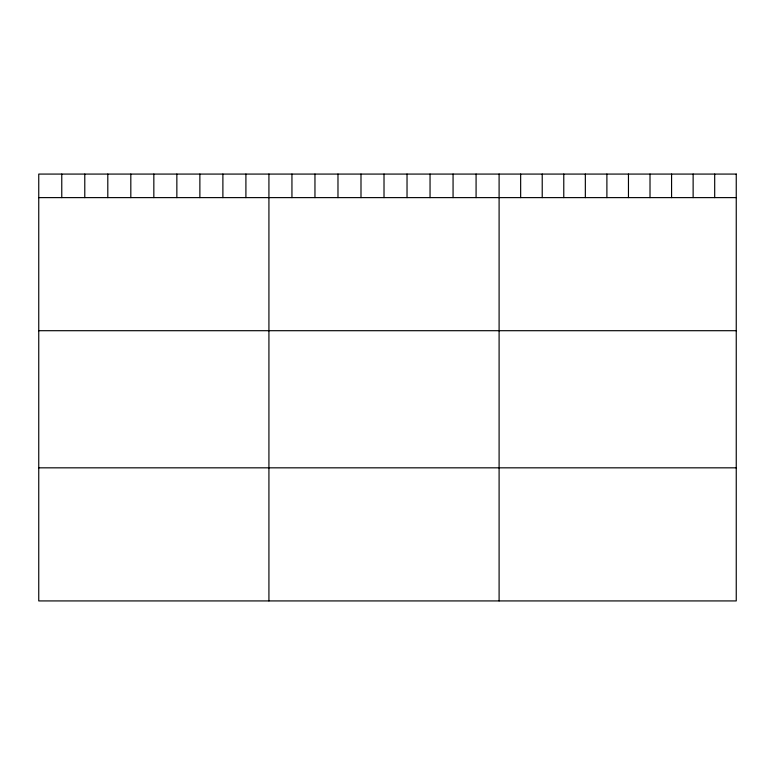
<?xml version="1.0" encoding="UTF-8"?>
<svg xmlns="http://www.w3.org/2000/svg" width="775" height="775" viewBox="0 0 775 775"><rect width="100%" height="100%" fill="white"/><g stroke="black" fill="none" stroke-linecap="round" stroke-linejoin="round"><path stroke-width="1.16" d="M38.75 197.615L736.25 197.615M38.75 330.702L736.25 330.702M38.75 467.829L736.25 467.829M714.695 174.075L714.695 197.615M693.131 174.075L693.131 197.615M671.576 174.075L671.576 197.615M650.012 174.075L650.012 197.615M628.457 174.075L628.457 197.615M606.893 174.075L606.893 197.615M585.338 174.075L585.338 197.615M563.774 174.075L563.774 197.615M542.219 174.075L542.219 197.615M520.655 174.075L520.655 197.615M499.1 174.075L499.1 600.925M476.082 174.075L476.082 197.615M453.065 174.075L453.065 197.615M430.048 174.075L430.048 197.615M407.03 174.075L407.03 197.615M384.012 174.075L384.012 197.615M360.995 174.075L360.995 197.615M337.978 174.075L337.978 197.615M314.96 174.075L314.96 197.615M291.942 174.075L291.942 197.615M268.925 174.075L268.925 600.925M245.907 174.075L245.907 197.615M222.89 174.075L222.89 197.615M199.873 174.075L199.873 197.615M176.855 174.075L176.855 197.615M153.838 174.075L153.838 197.615M130.82 174.075L130.82 197.615M107.802 174.075L107.802 197.615M84.785 174.075L84.785 197.615M61.767 174.075L61.767 197.615M736.25 174.075L38.75 174.075L38.75 600.925L736.25 600.925L736.25 174.075"/></g></svg>
